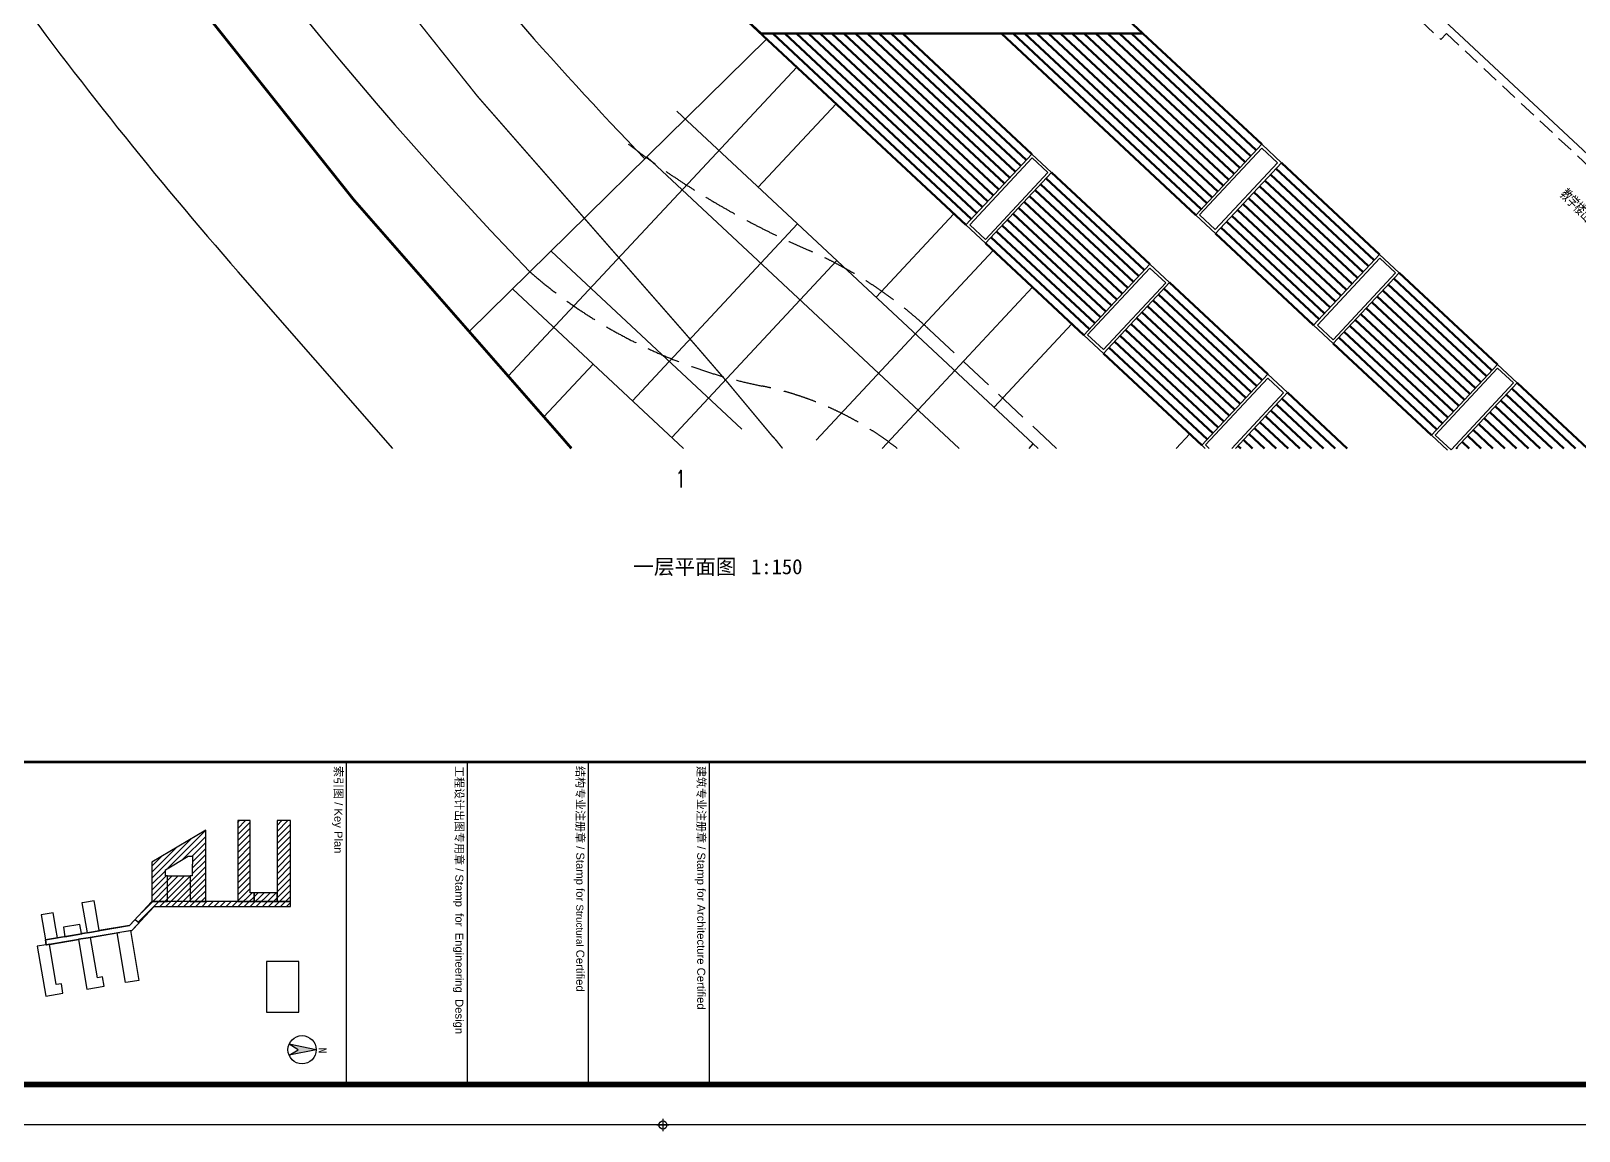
# Model space of a CAD drawing. Extents: x 447078 to 1776277, y 243534 to 519428.
# Drawn here: x 792331 to 849931, y 340628 to 381541 of the extents above; entities that cross this region are included whole.
import ezdxf

# ---------------------------------------------------------------- set-up
doc = ezdxf.new("R2010")
doc.units = 0
doc.header["$LTSCALE"] = 1000
doc.header["$MEASUREMENT"] = 0
for name, pattern in [('BOUNDRY', [13.4, 10, -1, 0.2, -1, 0.2, -1]), ('DASH', [0.35, 0.25, -0.1]), ('HIDDEN2', [4.7625, 3.175, -1.5875])]:
    doc.linetypes.add(name, pattern=pattern)
for name, color, linetype in [('A-HATH', 8, 'Continuous'), ('A-HIDN', 8, 'HIDDEN2'), ('G-0-XREF', 2, 'Continuous'), ('G-ANNO-NOTE', 80, 'Continuous'), ('LAND-BORD', 37, 'Continuous'), ('LINE-BLDG', 3, 'BOUNDRY'), ('LINE-RED', 1, 'BOUNDRY'), ('ROAD', 60, 'Continuous'), ('SITE-ROAD', 4, 'Continuous'), ('图框CCDI_B0GA0+0.00$0$G-0-XREF', 2, 'Continuous'), ('图框CCDI_B0GA0+0.00$0$G-ANNO-NOTE', 21, 'Continuous'), ('图框CCDI_B0GA0+0.00$0$G-ANNO-TEXT', 33, 'Continuous'), ('图框CCDI_B0GA0+0.00$0$G-BORD', 3, 'Continuous'), ('图框CCDI_B0GA0+0.00$0$符号', 7, 'Continuous')]:
    doc.layers.add(name, color=color, linetype=linetype)
doc.layers.add('园林', color=11, linetype='Continuous', lineweight=53)
doc.styles.add('_TCH_LABEL', font='COMPLEX', dxfattribs={"bigfont": 'GBCBIG'})
doc.styles.add('CCDI_T_G02', font='simplex.shx', dxfattribs={"width": 0.8, "bigfont": 'zjdz.shx'})
doc.styles.add('CCDI_T_G03', font='')
doc.styles.add('图框CCDI_B0GA0+0.00$0$CCDI_T0G_01', font='')
doc.styles.add('图框CCDI_B0GA0+0.00$0$CCDI_T_G01', font='')
doc.styles.get('CCDI_T_G03').set_extended_font_data('SimHei')
doc.styles.get('图框CCDI_B0GA0+0.00$0$CCDI_T0G_01').set_extended_font_data('Arial')
doc.styles.get('图框CCDI_B0GA0+0.00$0$CCDI_T_G01').set_extended_font_data('Arial')

# ---------------------------------------------------------------- blocks, each defined once
blk = doc.blocks.new('图框CCDI_B0GA0+0.00$0$MidPoitent')
for p, q in [((-1.5, 0), (1.5, 0)), ((0, -1.5), (0, 1.5))]:
    blk.add_line(p, q)
blk.add_circle((0, 0), 1)
blk = doc.blocks.new('图框CCDI_B0GA0+0.00$0$A$C52F44C65')
at = {"layer": '图框CCDI_B0GA0+0.00$0$G-ANNO-NOTE', "color": 8}
for points in [[(-5267, -1389), (-6417, -1389), (-6417, -1389), (-6417, -1389), (-6546, -1389), (-6546, -1659), (-6546, -1722), (-4760, -1722), (-4760, -1719), (-4540, -1719), (-4540, -1389), (-5267, -1389), (-5267, -1389)], [(-4417, -1389), (-4540, -1389), (-4540, -2696), (-4543, -2696), (-4543, -3490), (-4540, -3490), (-4540, -4825), (-3946, -5379), (-3819, -6134), (-3812, -6133), (-3772, -6372), (-3775, -6373), (-3765, -6435), (-3768, -6435), (-3745, -6569), (-3739, -6568), (-3587, -7469), (-3469, -7449), (-3472, -7430), (-3469, -7430), (-3479, -7367), (-3476, -7367), (-3598, -6646), (-3604, -6647), (-3644, -6408), (-3641, -6408), (-3652, -6346), (-3649, -6345), (-3760, -5687), (-3763, -5687), (-3774, -5625), (-3777, -5625), (-3822, -5358), (-3816, -5357), (-3821, -5323), (-4417, -4768)], [(-4760, -2293), (-4540, -2293), (-4540, -1719), (-4760, -1719)], [(-4540, -2293), (-4760, -2293), (-4760, -2390), (-6546, -2390), (-6546, -2453), (-6546, -2696), (-6417, -2696), (-6417, -2696), (-6417, -2696), (-4543, -2696), (-4543, -2696), (-4540, -2696)], [(-4540, -3490), (-6307, -3490), (-5520, -4825), (-4675, -4825), (-4540, -4825), (-4540, -4554), (-4540, -4435), (-5176, -4435), (-5176, -4491), (-5176, -4491), (-5176, -4491), (-5329, -4491), (-5663, -3924), (-5669, -3924), (-5669, -3820), (-5469, -3820), (-5469, -3824), (-5176, -3824), (-5176, -3824), (-5176, -3824), (-5176, -3880), (-4540, -3880), (-4540, -3761), (-4540, -3761)], [(-5176, -3880), (-4939, -3880), (-4939, -3880), (-4540, -3880), (-4540, -4435), (-4939, -4435), (-4939, -4435), (-5176, -4435)], [(-3774, -5625), (-3777, -5625), (-3822, -5358), (-2586, -5149), (-2540, -5417), (-2540, -5417), (-2530, -5479), (-3763, -5687)], [(-3812, -6133), (-3818, -6134), (-3818, -6134), (-4427, -6237), (-4561, -6260), (-4520, -6499), (-4510, -6561), (-3768, -6435), (-3768, -6435), (-3765, -6435), (-3775, -6373), (-3772, -6372)], [(-2368, -6438), (-2440, -6010), (-2673, -6049), (-2652, -6177), (-3649, -6345), (-3649, -6345), (-3652, -6346), (-3641, -6408), (-3644, -6408), (-3604, -6647), (-3598, -6646)], [(-3739, -6568), (-3745, -6569), (-3744, -6572), (-3971, -6610), (-3902, -7022), (-3669, -6983)], [(-3637, -7169), (-3870, -7209), (-3870, -7209), (-4259, -7272), (-4208, -7574), (-3587, -7469)], [(-2268, -7032), (-2501, -7071), (-2479, -7198), (-3479, -7367), (-3469, -7430), (-3472, -7430), (-3469, -7449), (-3469, -7449), (-3469, -7449), (-3431, -7669), (-2195, -7460)]]:
    blk.add_lwpolyline(points, close=True, dxfattribs=at)
at = {"layer": '图框CCDI_B0GA0+0.00$0$G-ANNO-NOTE', "color": 8, "elevation": 63}
blk.add_lwpolyline([(-3054, -1178), (-3054, -1981), (-1801, -1981), (-1801, -1222), (-1801, -1222), (-1801, -1222), (-1801, -1222), (-1801, -1178)], close=True, dxfattribs=at)
at = {"layer": '图框CCDI_B0GA0+0.00$0$G-ANNO-NOTE', "color": 8}
blk.add_lwpolyline([(-4098, -5238), (-4012, -5145), (-3821, -5323), (-3466, -7429), (-3472, -7430), (-3469, -7449), (-3587, -7469), (-3946, -5379), (-4098, -5238)], dxfattribs=at)
blk = doc.blocks.new('图框CCDI_B0GA0+0.00$0$$plan$00002322')
at = {"layer": '图框CCDI_B0GA0+0.00$0$符号'}
blk.add_hatch(color=256, dxfattribs=at).paths.add_polyline_path([(0, 1000), (-382, -924), (0, -280), (382, -924)])
for p, q in [((0, 1000, 0), (-382, -924, 0)), ((0, 1000, 0), (382, -924, 0)), ((0, -280, 0), (-382, -924, 0)), ((382, -924, 0), (0, -280, 0))]:
    blk.add_line(p, q, dxfattribs=at)
blk.add_circle((0, 0, 0), 1000, dxfattribs=at)
blk = doc.blocks.new('图框CCDI_B0GA0+0.00')
at = {"layer": 'A-HATH', "ltscale": 5}
h = blk.add_hatch(dxfattribs=at)
h.set_pattern_fill('ANSI31', color=256, scale=66.666667, angle=90, style=0)
h.set_pattern_definition([(135, (125527.01, -381443.67), (-74.835468, -74.835468), [])])
h.paths.add_polyline_path([(113360, 29375), (112380, 29375), (111593, 30710), (113357, 30710), (113360, 30320), (112724, 30320), (112724, 30376), (112231, 30380), (112231, 30276), (112571, 29709), (112724, 29709), (112724, 29765), (113360, 29765)])
h.paths.add_polyline_path([(111354, 31810), (113140, 31810), (113140, 32478), (111354, 32478), (111354, 32811), (113360, 32811), (113360, 31504), (111354, 31504)])
h.paths.add_polyline_path([(113802, 28962), (113888, 29055), (113483, 29432), (113483, 32811), (113360, 32811), (113360, 29375)])
h.paths.add_polyline_path([(112724, 29765), (112724, 30320), (113360, 30320), (113360, 29765)], flags=17)
at = {"layer": '图框CCDI_B0GA0+0.00$0$G-BORD'}
blk.add_lwpolyline([(0, 84100), (118900, 84100), (118900, 0), (0, 0)], close=True, dxfattribs=at)
at = {"layer": '图框CCDI_B0GA0+0.00$0$G-BORD', "const_width": 140}
blk.add_lwpolyline([(3300, 83100), (117900, 83100), (117900, 1000), (3300, 1000)], close=True, dxfattribs=at)
at = {"layer": '图框CCDI_B0GA0+0.00$0$G-BORD'}
for points, const_width in [([(109900, 1000), (109900, 83100)], 70), ([(109900, 43200), (117900, 43200)], 35), ([(109900, 40200), (117900, 40200)], 35), ([(109900, 37200), (117900, 37200)], 35), ([(109900, 34200), (117900, 34200)], 35)]:
    blk.add_lwpolyline(points, dxfattribs=dict(at, const_width=const_width))
at = {"layer": '图框CCDI_B0GA0+0.00$0$G-0-XREF', "ltscale": 5}
blk.add_blockref('图框CCDI_B0GA0+0.00$0$A$C52F44C65', (117900, 34200), dxfattribs=at)
at = {"layer": '图框CCDI_B0GA0+0.00$0$G-ANNO-TEXT', "xscale": 0.3499199999999991, "yscale": 0.3499199999999991, "zscale": 0.3499199999999991}
blk.add_blockref('图框CCDI_B0GA0+0.00$0$$plan$00002322', (117034, 33099, 0), dxfattribs=at)
at = {"layer": '图框CCDI_B0GA0+0.00$0$G-BORD', "xscale": 100, "yscale": 100, "zscale": 100}
blk.add_blockref('图框CCDI_B0GA0+0.00$0$MidPoitent', (118900, 42050), dxfattribs=at)
blk.add_blockref('图框CCDI_B0GA0+0.00$0$MidPoitent', (118900, 42050), dxfattribs=at)
at = {"layer": '图框CCDI_B0GA0+0.00$0$G-ANNO-TEXT', "char_height": 200}
for s, insert, width, attachment_point, style in [('{\\fSimSun|b0|i0|c134|p54;建筑专业注册章} / Stamp for Architecture Certified', (110000, 43100), 7900, 1, '图框CCDI_B0GA0+0.00$0$CCDI_T_G01'), ('{\\fSimSun|b0|i0|c134|p54;结构专业注册章} / Stamp for {\\H0.875x;Structural} Certified', (110000, 40100), 7900, 1, '图框CCDI_B0GA0+0.00$0$CCDI_T_G01'), ('{\\fSimSun|b0|i0|c134|p54;工程设计出图专用章} / Stamp  for  Engineering  Design', (110000, 37100), 7900, 1, '图框CCDI_B0GA0+0.00$0$CCDI_T_G01'), ('{\\fSimSun|b0|i0|c134|p54;索引图} / Key Plan', (110000, 34100), 7900, 1, '图框CCDI_B0GA0+0.00$0$CCDI_T_G01'), ('\\pxl0.8335;{\\fSimHei|b0|i0|c134|p2;N}', (116818, 33508), 753.13, 7, '图框CCDI_B0GA0+0.00$0$CCDI_T0G_01')]:
    blk.add_mtext(s, dxfattribs=dict(at, insert=insert, width=width, attachment_point=attachment_point, style=style))

msp = doc.modelspace()

# ---------------------------------------------------------------- linework, layer by layer
at = {"ltscale": 5}
msp.add_line((843295.6, 383441.4), (862066.2, 365923.7), dxfattribs=at)
for p, q in [((838123.7, 377325.4), (835667.5, 374693.5)), ((829575.2, 376959.5), (827119, 374327.6)), ((830306.3, 376277.2), (827850.1, 373645.3)), ((838854.8, 376643.1), (836398.6, 374011.2)), ((833961.8, 372865.8), (831505.5, 370233.9)), ((842510.2, 373231.7), (840054, 370599.8)), ((834692.8, 372183.5), (832236.6, 369551.6)), ((843241.3, 372549.4), (840785.1, 369917.5)), ((838348.3, 368772.1), (835892.1, 366140.2)), ((846896.7, 369138), (844440.5, 366506.1)), ((839079.4, 368089.8), (837144.8, 366016.8)), ((845351.8, 366016.8), (847627.8, 368455.7))]:
    msp.add_line(p, q)
for points in [[(837350.2, 378047.3), (837788.8, 377637.9)], [(829575.2, 376959.5), (830306.3, 376277.2)], [(833961.8, 372865.8), (834692.8, 372183.5)], [(843353, 372445.2), (843791.6, 372035.8)], [(837144.8, 366016.8), (839079.4, 368089.8), (838348.3, 368772.1), (835892.1, 366140.2), (836024.2, 366016.8)], [(838348.3, 368772.1), (839079.4, 368089.8)], [(845351.8, 366016.8), (847627.8, 368455.7), (846896.7, 369138), (844440.5, 366506.1), (845039.2, 365947.4)], [(837008, 366016.8), (838938, 368084.9), (838353.2, 368630.7), (836033.4, 366145), (836170.8, 366016.8)], [(849355.8, 366843.1), (849794.5, 366433.7)]]:
    msp.add_lwpolyline(points)
for points in [[(838854.8, 376643.1), (838123.7, 377325.4), (835667.5, 374693.5), (836398.6, 374011.2)], [(830306.3, 376277.2), (829575.2, 376959.5), (827119, 374327.6), (827850.1, 373645.3)], [(830165, 376272.3), (829580.1, 376818.1), (827260.3, 374332.4), (827845.2, 373786.6)], [(838713.4, 376638.2), (838128.6, 377184.1), (835808.8, 374698.4), (836393.7, 374152.5)], [(834692.8, 372183.5), (833961.8, 372865.8), (831505.5, 370233.9), (832236.6, 369551.6)], [(834551.5, 372178.6), (833966.6, 372724.4), (831646.9, 370238.7), (832231.7, 369692.9)], [(843241.3, 372549.4), (842510.2, 373231.7), (840054, 370599.8), (840785.1, 369917.5)], [(843100, 372544.5), (842515.1, 373090.4), (840195.3, 370604.7), (840780.2, 370058.8)], [(847486.5, 368450.8), (846901.6, 368996.7), (844581.9, 366511), (845166.7, 365965.1)]]:
    msp.add_lwpolyline(points, close=True)
at = {"layer": 'A-HIDN', "ltscale": 0.2}
msp.add_lwpolyline([(843295.6, 383441.4), (843735.2, 383441.4), (844671.1, 382568), (844057.1, 381910), (844788.2, 381227.7), (844993.1, 381447.3), (861076.8, 366436.8), (860872.1, 366217.5), (861603.2, 365535.2), (862285.5, 366266.3), (862431.4, 366130.1)], dxfattribs=at)
at = {"layer": 'LAND-BORD', "ltscale": 0.05}
for p, q in [((810092.6, 368700.1), (820825.6, 380200.8)), ((816361.6, 378559.3), (829801.2, 366016.8)), ((819391, 375732.2), (822287.8, 378836.3)), ((815250.6, 376860.6), (826869.9, 366016.8)), ((823777.5, 371638.5), (826674.3, 374742.6)), ((814712.6, 367787.9), (820853.1, 374367.7)), ((811681.6, 373352.2), (818777.5, 366729.9)), ((821551.2, 366321.6), (828136.5, 373378)), ((816174.7, 366423.3), (822315.3, 373003.1)), ((810254.1, 371948.8), (816610.3, 366016.8)), ((824002.4, 366016.8), (829598.7, 372013.4)), ((828164, 367544.8), (831060.9, 370648.8)), ((811417.3, 367188.3), (813250.4, 369152.5)), ((834945, 366016.8), (835447.4, 366555.1)), ((829473.7, 366016.8), (829626.2, 366180.2))]:
    msp.add_line(p, q, dxfattribs=at)
at = {"layer": 'LINE-BLDG', "ltscale": 0.8, "const_width": 50}
msp.add_lwpolyline([(779668.4, 430717), (782735.4, 422019.2), (784290.2, 418195.8), (785607.2, 415192.2), (788641.9, 408858.6), (788708.3, 408725.8), (790253.1, 405806.8), (794295, 398818.2), (797076.8, 394497.4), (799476.5, 391014.6), (808949.3, 379107.6), (816666.9, 370300.1), (816788.3, 370158.5), (817131.8, 369766), (818249, 368471.3), (819891.4, 366500.4), (820052.4, 366324.7), (820296.1, 366016.8)], dxfattribs=at)
at = {"layer": 'LINE-RED', "ltscale": 0.1, "const_width": 100}
msp.add_lwpolyline([(773993.9, 428770.5), (777163.9, 419780.5), (777173.9, 419770.5), (778763.9, 415860.5), (780153.9, 412690.5), (783253.9, 406220.5), (783373.9, 405980.5), (785003.9, 402900.5), (789173.9, 395690.5), (792083.9, 391170.5), (794653.9, 387440.5), (804343.9, 375260.5), (812133.9, 366370.5), (812253.9, 366230.5), (812440.8, 366016.8)], dxfattribs=at)
at = {"layer": 'ROAD', "linetype": 'DASH', "ltscale": 5}
msp.add_line((825766.4, 370425), (830489.8, 366016.8), dxfattribs=at)
at = {"layer": 'ROAD'}
msp.add_lwpolyline([(808639.8, 370361.9), (819708.8, 381243.1)], dxfattribs=at)
for radius, start, end in [(145211.6, 197.322913, 224.036945), (139211.6, 217.853361, 224.016572)]:
    msp.add_arc((915289, 473521.2), radius, start, end, dxfattribs=at)
at = {"layer": 'ROAD', "linetype": 'DASH', "ltscale": 5}
for centre, radius, start, end in [((833866, 402449.2), 31678.1, 232.439631, 246.493993), ((814849.9, 358727.6), 16000, 46.977664, 66.493993), ((823241.9, 386785.1), 18818.3, 229.006433, 258.614837), ((817158.3, 356573.3), 12000, 51.902748, 78.614837)]:
    msp.add_arc(centre, radius, start, end, dxfattribs=at)
at = {"layer": 'SITE-ROAD'}
msp.add_line((805799.8, 366016.8), (800043.7, 372581.6), dxfattribs=at)
msp.add_arc((915084.7, 473450.8), 153000, 210.777182, 221.24468, dxfattribs=at)
at = {"layer": '园林'}
msp.add_line((819496.3, 381441.4), (833713.3, 381441.4), dxfattribs=at)
for points in [[(827119, 374327.6), (817353.3, 383441.4)], [(824772.7, 381441.4), (819496.3, 381441.4), (817353.3, 383441.4)], [(838123.7, 377325.4), (831570.3, 383441.4)], [(827323.7, 374546.9), (819936, 381441.4)], [(827528.4, 374766.2), (820375.7, 381441.4)], [(827733.1, 374985.5), (820815.4, 381441.4)], [(827937.8, 375204.9), (821255.1, 381441.4)], [(828142.4, 375424.2), (821694.8, 381441.4)], [(828347.1, 375643.5), (822134.5, 381441.4)], [(828551.8, 375862.8), (822574.2, 381441.4)], [(828756.5, 376082.2), (823013.9, 381441.4)], [(828961.2, 376301.5), (823453.6, 381441.4)], [(829165.9, 376520.8), (823893.3, 381441.4)], [(829370.5, 376740.1), (824333, 381441.4)], [(829575.2, 376959.5), (824772.7, 381441.4)], [(833713.3, 381441.4), (824772.7, 381441.4)], [(835667.5, 374693.5), (828436.9, 381441.4)], [(835872.2, 374912.8), (828876.6, 381441.4)], [(836076.8, 375132.1), (829316.3, 381441.4)], [(836281.5, 375351.5), (829756, 381441.4)], [(836486.2, 375570.8), (830195.7, 381441.4)], [(836690.9, 375790.1), (830635.4, 381441.4)], [(836895.6, 376009.4), (831075.1, 381441.4)], [(837100.3, 376228.8), (831514.8, 381441.4)], [(837304.9, 376448.1), (831954.5, 381441.4)], [(837509.6, 376667.4), (832394.2, 381441.4)], [(837714.3, 376886.7), (832833.9, 381441.4)], [(837919, 377106.1), (833273.6, 381441.4)], [(833961.8, 372865.8), (830306.3, 376277.2)], [(842100.8, 372793), (838445.4, 376204.5)], [(842305.5, 373012.4), (838650.1, 376423.8)], [(842510.2, 373231.7), (838854.8, 376643.1)], [(833347.7, 372207.8), (829692.3, 375619.2)], [(833552.4, 372427.1), (829896.9, 375838.5)], [(833757.1, 372646.4), (830101.6, 376057.9)], [(841486.8, 372135.1), (837831.3, 375546.5)], [(841691.5, 372354.4), (838036, 375765.8)], [(841896.2, 372573.7), (838240.7, 375985.1)], [(832938.3, 371769.1), (829282.9, 375180.6)], [(833143, 371988.5), (829487.6, 375399.9)], [(841077.4, 371696.4), (837422, 375107.8)], [(841282.1, 371915.7), (837626.7, 375327.2)], [(832324.3, 371111.2), (828668.8, 374522.6)], [(832529, 371330.5), (828873.5, 374741.9)], [(832529, 371330.5), (828873.5, 374741.9)], [(832733.6, 371549.8), (829078.2, 374961.2)], [(840463.4, 371038.4), (836807.9, 374449.9)], [(840668, 371257.8), (837012.6, 374669.2)], [(840872.7, 371477.1), (837217.3, 374888.5)], [(831710.2, 370453.2), (828054.8, 373864.6)], [(831914.9, 370672.5), (828259.5, 374083.9)], [(832119.6, 370891.8), (828464.2, 374303.2)], [(840054, 370599.8), (836398.6, 374011.2)], [(840258.7, 370819.1), (836603.2, 374230.5)], [(831505.5, 370233.9), (827850.1, 373645.3)], [(838348.3, 368772.1), (834692.8, 372183.5)], [(846487.4, 368699.4), (842831.9, 372110.8)], [(846692.1, 368918.7), (843036.6, 372330.1)], [(846896.7, 369138), (843241.3, 372549.4)], [(837734.2, 368114.1), (834078.8, 371525.5)], [(837938.9, 368333.4), (834283.5, 371744.8)], [(838143.6, 368552.7), (834488.2, 371964.2)], [(846078, 368260.7), (842422.6, 371672.1)], [(846282.7, 368480), (842627.2, 371891.4)], [(837324.9, 367675.4), (833669.4, 371086.9)], [(837529.5, 367894.8), (833874.1, 371306.2)], [(845463.9, 367602.7), (841808.5, 371014.1)], [(845668.6, 367822), (842013.2, 371233.5)], [(845873.3, 368041.4), (842217.9, 371452.8)], [(836710.8, 367017.5), (833055.4, 370428.9)], [(836915.5, 367236.8), (833260, 370648.2)], [(836915.5, 367236.8), (833260, 370648.2)], [(837120.2, 367456.1), (833464.7, 370867.5)], [(845054.6, 367164.1), (841399.1, 370575.5)], [(845259.3, 367383.4), (841603.8, 370794.8)], [(836301.4, 366578.8), (832646, 369990.2)], [(836506.1, 366798.1), (832850.7, 370209.5)], [(844440.5, 366506.1), (840785.1, 369917.5)], [(844645.2, 366725.4), (840989.8, 370136.8)], [(844849.9, 366944.7), (841194.5, 370356.2)], [(835892.1, 366140.2), (832236.6, 369551.6)], [(836096.7, 366359.5), (832441.3, 369770.9)], [(841300.6, 366016.8), (839079.4, 368089.8)], [(849803.8, 366016.8), (847426.2, 368239.7)], [(850243.1, 366016.8), (847630.9, 368459)], [(840421.2, 366016.8), (838670, 367651.1)], [(840860.9, 366016.8), (838874.7, 367870.5)], [(848486, 366016.8), (846812.2, 367581.7)], [(848925.2, 366016.8), (847016.9, 367801.1)], [(849364.5, 366016.8), (847221.6, 368020.4)], [(839102.1, 366016.8), (838055.9, 366993.2)], [(839541.8, 366016.8), (838260.6, 367212.5)], [(839981.5, 366016.8), (838465.3, 367431.8)], [(847168.1, 366016.8), (846198.1, 366923.8)], [(847607.4, 366016.8), (846402.8, 367143.1)], [(848046.7, 366016.8), (846607.5, 367362.4)], [(837783, 366016.8), (837441.9, 366335.2)], [(838222.7, 366016.8), (837646.6, 366554.5)], [(838222.7, 366016.8), (837646.6, 366554.5)], [(838662.4, 366016.8), (837851.3, 366773.8)], [(846289.6, 366016.8), (845788.8, 366485.1)], [(846728.9, 366016.8), (845993.4, 366704.4)], [(837343.3, 366016.8), (837237.2, 366115.8)], [(845404.4, 366016.8), (845376.3, 366043.1)], [(845843.7, 366016.8), (845581, 366262.5)]]:
    msp.add_lwpolyline(points, dxfattribs=at)

# ---------------------------------------------------------------- block references
at = {"layer": 'G-0-XREF', "xscale": 1.5, "yscale": 1.5, "zscale": 1.5, "rotation": 270}
msp.add_blockref('图框CCDI_B0GA0+0.00', (752770.2, 519203.4), dxfattribs=at)

# ---------------------------------------------------------------- texts
at = {"layer": 'G-ANNO-NOTE', "style": 'CCDI_T_G02', "width": 0.8}
msp.add_text('教学楼出入口', height=450, rotation=314.771793, dxfattribs=at).set_placement((849168.4, 375408))
at = {"layer": 'G-ANNO-NOTE', "style": '_TCH_LABEL', "width": 0.705882}
msp.add_text('1', height=637.5, dxfattribs=at).set_placement((816305.8, 364567.2))
at = {"layer": 'G-ANNO-NOTE', "style": 'CCDI_T_G03'}
for s, p in [('一层平面图', (814740.7, 361336.8)), ('1:150', (819121.1, 361336.8))]:
    msp.add_text(s, height=563.29, dxfattribs=at).set_placement(p)

doc.saveas('drawing.dxf')
